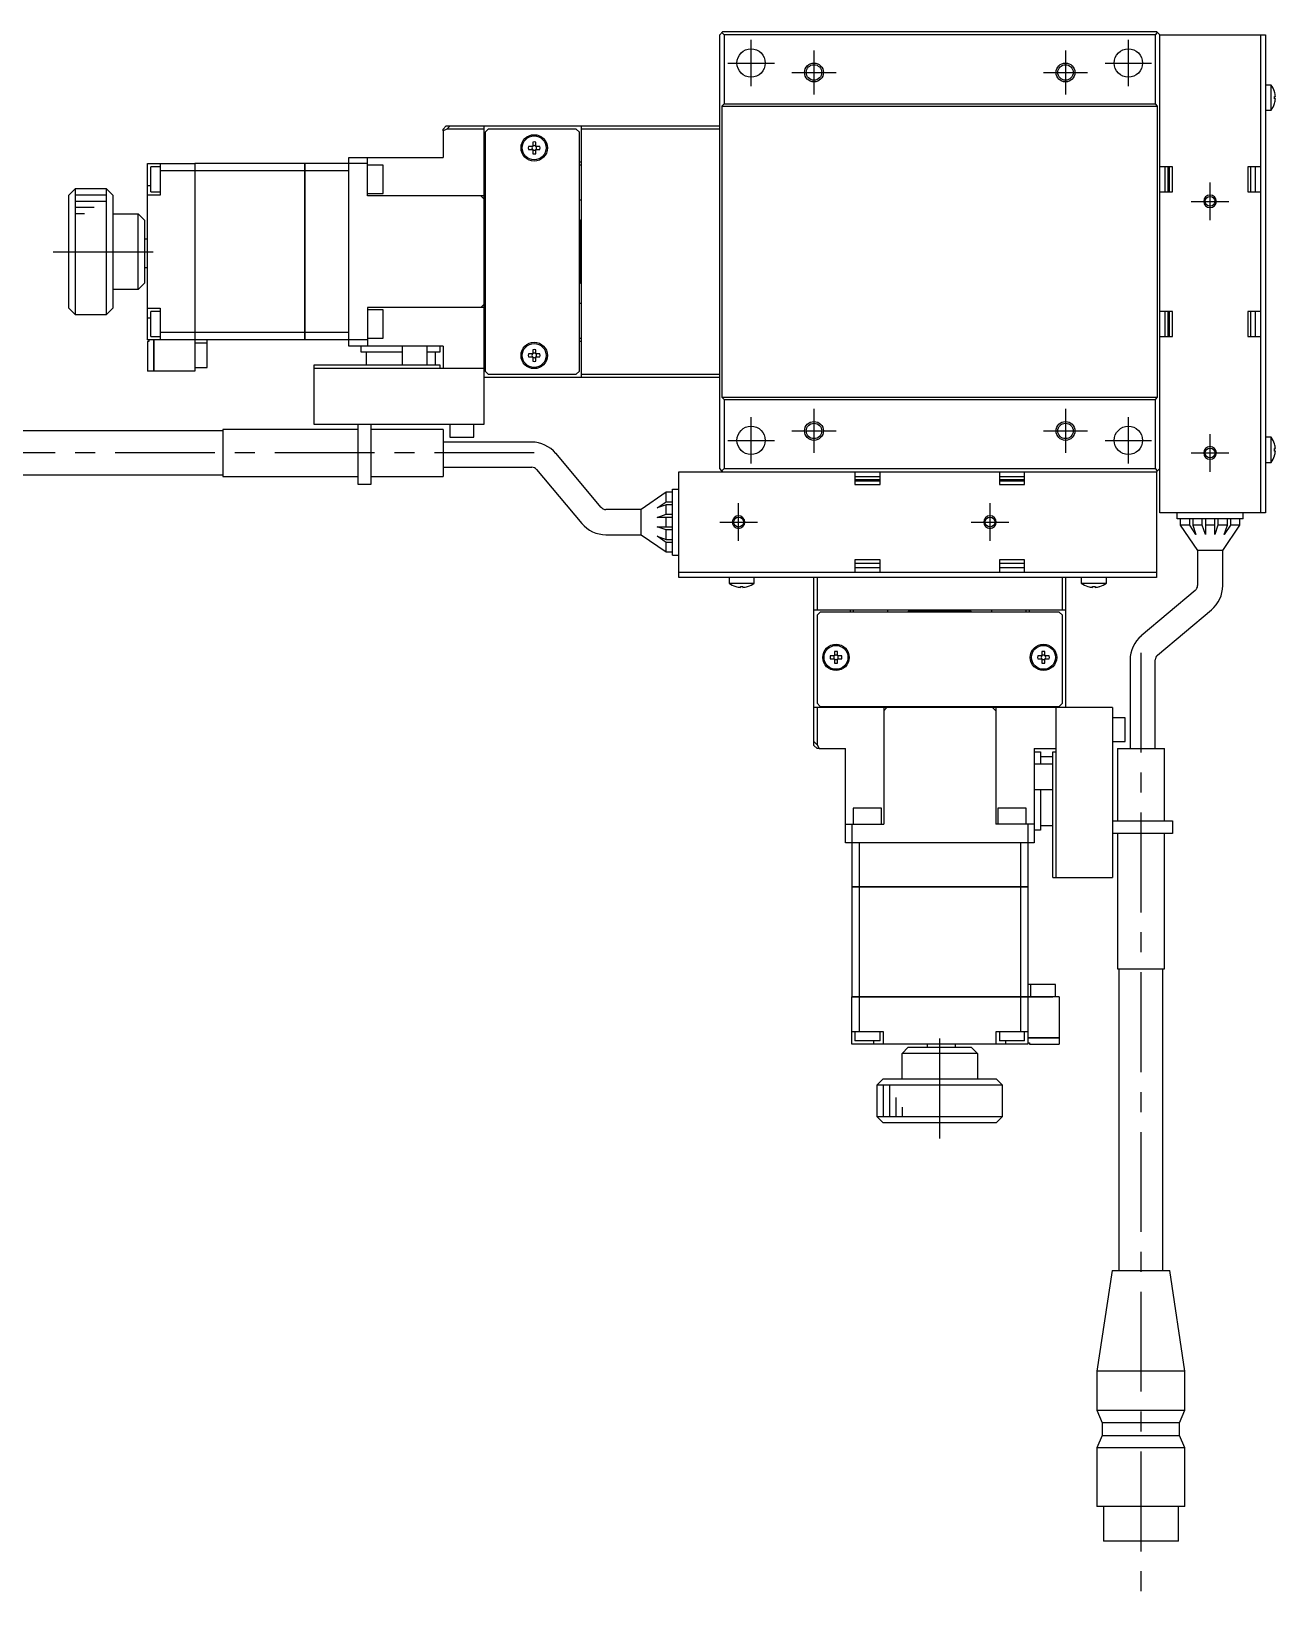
# Model space of a CAD drawing. Extents: x 0 to 718, y -8 to 403.
# Drawn here: x 520.2 to 718, y 76.5 to 327.6 of the extents above; entities that cross this region are included whole.
import ezdxf

# ---------------------------------------------------------------- set-up
doc = ezdxf.new("R2010")
doc.units = 0
doc.header["$LTSCALE"] = 0.5
doc.linetypes.add('CENTER', pattern=[50.8, 31.75, -6.35, 6.35, -6.35])
for name, color, linetype in [('MSM_CENTER', 1, 'CENTER'), ('MSM_CONTINUOUS', 7, 'CONTINUOUS'), ('MSM_NARROW', 5, 'CONTINUOUS')]:
    doc.layers.add(name, color=color, linetype=linetype)

msp = doc.modelspace()

# ---------------------------------------------------------------- linework, layer by layer
at = {"layer": 'MSM_CENTER'}
for p, q in [((634.65, 318.87), (634.65, 326.27)), ((644.65, 324.57), (644.65, 317.57)), ((684.65, 324.57), (684.65, 317.57)), ((694.65, 318.87), (694.65, 326.27)), ((630.95, 322.57), (638.35, 322.57)), ((690.95, 322.57), (698.35, 322.57)), ((641.15, 321.07), (648.15, 321.07)), ((681.15, 321.07), (688.15, 321.07)), ((707.65, 297.57), (707.65, 303.57)), ((704.65, 300.57), (710.65, 300.57)), ((523.65, 292.57), (541.65, 292.57)), ((634.65, 258.87), (634.65, 266.27)), ((644.65, 267.57), (644.65, 260.57)), ((684.65, 267.57), (684.65, 260.57)), ((694.65, 258.87), (694.65, 266.27)), ((641.15, 264.07), (648.15, 264.07)), ((681.15, 264.07), (688.15, 264.07)), ((630.95, 262.57), (638.35, 262.57)), ((690.95, 262.57), (698.35, 262.57)), ((707.65, 257.57), (707.65, 263.57)), ((600.17, 260.57), (449.69, 260.57)), ((704.65, 260.57), (710.65, 260.57)), ((632.65, 246.57), (632.65, 252.57)), ((672.65, 246.57), (672.65, 252.57)), ((629.65, 249.57), (635.65, 249.57)), ((669.65, 249.57), (675.65, 249.57)), ((696.65, 228.8), (696.65, 76.53)), ((664.65, 151.57), (664.65, 169.57))]:
    msp.add_line(p, q, dxfattribs=at)
at = {"layer": 'MSM_CONTINUOUS'}
for p, q in [((629.65, 327.07), (630.15, 327.57)), ((629.65, 258.07), (629.65, 327.07)), ((630, 327.42), (630.35, 327.07)), ((630.15, 327.57), (699.15, 327.57)), ((630.35, 327.07), (630.35, 316.07)), ((698.95, 327.07), (630.35, 327.07)), ((698.95, 327.07), (699.3, 327.42)), ((698.95, 316.07), (698.95, 327.07)), ((699.15, 327.57), (699.3, 327.42)), ((699.3, 327.42), (699.65, 327.07)), ((699.65, 327.07), (716.45, 327.07)), ((699.65, 251.07), (699.65, 327.07)), ((715.65, 327.07), (715.65, 251.07)), ((716.45, 327.07), (716.45, 251.07)), ((717.35, 319.07), (716.45, 319.07)), ((717.35, 315.07), (717.35, 319.07)), ((717.91, 318), (717.91, 318.02)), ((717.91, 317.27), (718.04, 317.27)), ((717.91, 316.87), (717.91, 317.27)), ((718.04, 316.87), (717.91, 316.87)), ((630.35, 316.07), (630, 315.72)), ((630, 315.72), (630, 269.42)), ((630, 315.72), (699.3, 315.72)), ((630.35, 316.07), (698.95, 316.07)), ((699.3, 315.72), (698.95, 316.07)), ((699.3, 269.42), (699.3, 315.72)), ((716.45, 315.07), (717.35, 315.07)), ((717.91, 316.12), (717.91, 316.14)), ((585.65, 312.07), (586.15, 312.57)), ((586.27, 312.07), (585.65, 311.76)), ((585.65, 311.76), (585.65, 312.07)), ((585.65, 311.76), (585.65, 307.57)), ((586.15, 312.57), (629.65, 312.57)), ((586.77, 312.57), (586.27, 312.07)), ((592.15, 312.07), (586.27, 312.07)), ((592.15, 312.57), (592.15, 265.07)), ((592.85, 312.07), (592.35, 311.57)), ((592.35, 311.57), (592.35, 273.57)), ((606.85, 312.07), (592.85, 312.07)), ((607.35, 311.57), (606.85, 312.07)), ((607.35, 273.57), (607.35, 311.57)), ((607.65, 272.57), (607.65, 312.57)), ((629.65, 312.07), (607.65, 312.07)), ((599.91, 309.31), (599.23, 309.31)), ((599.23, 308.83), (599.91, 308.83)), ((599.91, 309.99), (599.91, 309.31)), ((599.91, 308.83), (599.91, 308.15)), ((600.39, 309.31), (600.39, 309.99)), ((601.07, 309.31), (600.39, 309.31)), ((600.39, 308.15), (600.39, 308.83)), ((600.39, 308.83), (601.07, 308.83)), ((538.65, 278.57), (538.65, 306.57)), ((538.65, 306.57), (546.15, 306.57)), ((540.65, 306.57), (540.65, 301.57)), ((546.15, 306.57), (546.15, 273.57)), ((546.15, 306.56), (546.16, 306.56)), ((563.65, 306.57), (546.16, 306.57)), ((546.16, 306.57), (546.16, 274.57)), ((563.65, 278.57), (563.65, 306.57)), ((563.65, 306.56), (563.66, 306.56)), ((563.66, 306.57), (563.66, 278.57)), ((573.65, 306.57), (563.66, 306.57)), ((570.65, 307.57), (585.65, 307.57)), ((570.65, 277.57), (570.65, 307.57)), ((573.65, 301.47), (573.65, 307.57)), ((576.15, 306.32), (573.65, 306.32)), ((576.15, 301.82), (576.15, 306.32)), ((592.35, 306.82), (592.15, 306.82)), ((607.65, 306.82), (607.35, 306.82)), ((607.65, 306.32), (607.35, 306.32)), ((539.15, 302.07), (539.15, 306.07)), ((540.65, 306.07), (539.15, 306.07)), ((546.15, 305.41), (540.65, 305.41)), ((546.15, 305.41), (546.16, 305.41)), ((563.65, 305.41), (546.16, 305.41)), ((563.65, 305.41), (563.66, 305.41)), ((570.65, 305.41), (563.66, 305.41)), ((701.65, 306.07), (699.65, 306.07)), ((700.45, 306.07), (700.45, 302.07)), ((700.95, 306.07), (700.95, 302.07)), ((701.15, 306.07), (701.15, 302.07)), ((701.65, 302.07), (701.65, 306.07)), ((715.65, 306.07), (713.65, 306.07)), ((713.65, 306.07), (713.65, 302.07)), ((714.15, 302.07), (714.15, 306.07)), ((714.85, 302.07), (714.85, 306.07)), ((527.15, 302.57), (526.15, 301.57)), ((526.15, 283.57), (526.15, 301.57)), ((527.15, 302.57), (527.15, 282.57)), ((532.15, 302.57), (527.15, 302.57)), ((532.15, 282.57), (532.15, 302.57)), ((533.15, 301.57), (532.15, 302.57)), ((533.15, 301.57), (533.15, 283.57)), ((538.65, 303.07), (539.15, 303.07)), ((540.65, 301.57), (538.65, 301.57)), ((539.15, 302.07), (540.65, 302.07)), ((573.65, 301.82), (576.15, 301.82)), ((592.15, 301.47), (573.65, 301.47)), ((591.65, 301.47), (592.15, 300.97)), ((592.35, 302.57), (592.15, 302.57)), ((592.35, 301.57), (592.15, 301.57)), ((699.65, 302.07), (701.65, 302.07)), ((713.65, 302.07), (715.65, 302.07)), ((592.35, 300.07), (592.15, 300.07)), ((607.35, 300.82), (607.65, 300.82)), ((533.15, 298.57), (537.15, 298.57)), ((538.15, 297.57), (537.15, 298.57)), ((537.15, 286.57), (537.15, 298.57)), ((538.15, 297.57), (538.15, 287.57)), ((607.45, 297.57), (607.35, 297.57)), ((607.45, 287.57), (607.45, 297.57)), ((607.65, 297.37), (607.45, 297.57)), ((538.65, 294.57), (538.15, 294.57)), ((538.15, 290.07), (538.65, 290.07)), ((537.15, 286.57), (533.15, 286.57)), ((537.15, 286.57), (538.15, 287.57)), ((607.35, 287.57), (607.45, 287.57)), ((607.45, 287.57), (607.65, 287.77)), ((592.15, 284.17), (591.65, 283.67)), ((592.15, 285.07), (592.35, 285.07)), ((607.65, 284.32), (607.35, 284.32)), ((526.15, 283.57), (527.15, 282.57)), ((527.15, 282.57), (532.15, 282.57)), ((532.15, 282.57), (533.15, 283.57)), ((538.65, 283.57), (540.65, 283.57)), ((538.65, 282.07), (539.15, 282.07)), ((540.65, 283.07), (539.15, 283.07)), ((539.15, 279.07), (539.15, 283.07)), ((540.65, 283.57), (540.65, 278.57)), ((592.15, 283.67), (573.65, 283.67)), ((573.65, 283.67), (573.65, 277.57)), ((576.15, 283.32), (573.65, 283.32)), ((576.15, 278.82), (576.15, 283.32)), ((592.35, 283.57), (592.15, 283.57)), ((592.15, 282.57), (592.35, 282.57)), ((701.65, 283.07), (699.65, 283.07)), ((700.45, 283.07), (700.45, 279.07)), ((700.95, 283.07), (700.95, 279.07)), ((701.15, 283.07), (701.15, 279.07)), ((701.65, 279.07), (701.65, 283.07)), ((715.65, 283.07), (713.65, 283.07)), ((713.65, 283.07), (713.65, 279.07)), ((714.15, 279.07), (714.15, 283.07)), ((714.85, 279.07), (714.85, 283.07)), ((539.15, 279.07), (540.65, 279.07)), ((546.15, 279.72), (540.65, 279.72)), ((546.15, 279.73), (546.16, 279.73)), ((563.65, 279.72), (546.16, 279.72)), ((563.65, 279.73), (563.66, 279.73)), ((570.65, 279.72), (563.66, 279.72)), ((573.65, 278.82), (576.15, 278.82)), ((607.35, 278.82), (607.65, 278.82)), ((699.65, 279.07), (701.65, 279.07)), ((713.65, 279.07), (715.65, 279.07)), ((546.15, 278.57), (538.65, 278.57)), ((538.85, 278.27), (538.65, 278.27)), ((538.65, 278.27), (538.65, 273.57)), ((538.85, 278.57), (538.85, 278.27)), ((539.65, 273.57), (539.65, 278.57)), ((539.66, 278.57), (539.66, 273.57)), ((546.15, 278.58), (546.16, 278.58)), ((563.65, 278.57), (546.16, 278.57)), ((546.16, 278.07), (548.15, 278.07)), ((548.15, 274.17), (548.15, 278.57)), ((563.65, 278.58), (563.66, 278.58)), ((573.65, 278.57), (563.66, 278.57)), ((585.65, 277.57), (570.65, 277.57)), ((572.65, 276.57), (572.65, 277.57)), ((579.15, 276.57), (572.65, 276.57)), ((573.4, 276.57), (573.4, 274.57)), ((579.15, 277.57), (579.15, 274.57)), ((583.15, 274.57), (583.15, 277.57)), ((585.15, 276.57), (583.15, 276.57)), ((584.4, 276.57), (584.4, 274.57)), ((585.15, 277.57), (585.15, 276.57)), ((585.65, 277.57), (585.65, 274.07)), ((592.15, 278.32), (592.35, 278.32)), ((599.91, 276.31), (599.23, 276.31)), ((599.91, 276.99), (599.91, 276.31)), ((600.39, 276.31), (600.39, 276.99)), ((601.07, 276.31), (600.39, 276.31)), ((607.35, 278.32), (607.65, 278.32)), ((546.16, 274.57), (546.15, 274.57)), ((546.15, 274.17), (548.15, 274.17)), ((565.15, 265.07), (565.15, 274.57)), ((565.15, 274.57), (585.15, 274.57)), ((565.15, 274.07), (592.15, 274.07)), ((585.15, 274.57), (585.15, 274.07)), ((599.23, 275.83), (599.91, 275.83)), ((599.91, 275.83), (599.91, 275.15)), ((600.39, 275.83), (601.07, 275.83)), ((600.39, 275.15), (600.39, 275.83)), ((539.65, 273.57), (538.65, 273.57)), ((539.65, 273.58), (539.66, 273.58)), ((546.15, 273.57), (539.66, 273.57)), ((629.65, 272.57), (592.15, 272.57)), ((592.35, 273.57), (592.85, 273.07)), ((592.85, 273.07), (606.85, 273.07)), ((606.85, 273.07), (607.35, 273.57)), ((607.65, 273.07), (629.65, 273.07)), ((630, 269.42), (630.35, 269.07)), ((630, 269.42), (699.3, 269.42)), ((630.35, 269.07), (630.35, 258.07)), ((630.35, 269.07), (698.95, 269.07)), ((698.95, 269.07), (699.3, 269.42)), ((698.95, 258.07), (698.95, 269.07)), ((550.65, 264.07), (502.65, 264.07)), ((550.65, 264.32), (550.65, 256.82)), ((572.15, 264.32), (550.65, 264.32)), ((592.15, 265.07), (565.15, 265.07)), ((572.15, 255.57), (572.15, 265.07)), ((574.15, 265.07), (574.15, 255.57)), ((585.65, 264.32), (574.15, 264.32)), ((585.65, 264.32), (585.65, 256.82)), ((586.75, 265.07), (586.75, 263.07)), ((590.55, 263.07), (590.55, 265.07)), ((599.75, 262.29), (585.65, 262.29)), ((586.75, 263.07), (590.55, 263.07)), ((717.35, 263.07), (716.45, 263.07)), ((717.35, 259.07), (717.35, 263.07)), ((717.91, 262), (717.91, 262.02)), ((717.91, 261.27), (718.04, 261.27)), ((717.91, 260.87), (717.91, 261.27)), ((610.79, 251.92), (603.59, 260.51)), ((716.45, 259.07), (717.35, 259.07)), ((718.04, 260.87), (717.91, 260.87)), ((717.91, 260.12), (717.91, 260.14)), ((502.65, 257.07), (550.65, 257.07)), ((550.65, 256.82), (572.15, 256.82)), ((574.15, 256.82), (585.65, 256.82)), ((585.65, 258.29), (599.75, 258.29)), ((600.52, 257.93), (607.72, 249.35)), ((623.15, 240.77), (623.15, 257.57)), ((623.15, 257.57), (699.15, 257.57)), ((630, 257.72), (629.65, 258.07)), ((630.35, 258.07), (630, 257.72)), ((630.15, 257.57), (630, 257.72)), ((630.35, 258.07), (698.95, 258.07)), ((651.15, 257.57), (651.15, 255.57)), ((655.15, 256.77), (651.15, 256.77)), ((655.15, 256.27), (651.15, 256.27)), ((655.15, 256.07), (651.15, 256.07)), ((655.15, 255.57), (655.15, 257.57)), ((674.15, 257.57), (674.15, 255.57)), ((678.15, 256.77), (674.15, 256.77)), ((678.15, 256.27), (674.15, 256.27)), ((678.15, 256.07), (674.15, 256.07)), ((678.15, 255.57), (678.15, 257.57)), ((699.3, 257.72), (698.95, 258.07)), ((699.65, 258.07), (699.15, 257.57)), ((699.15, 257.57), (699.15, 240.77)), ((574.15, 255.57), (572.15, 255.57)), ((621.15, 254.32), (617.15, 251.57)), ((621.15, 252.82), (621.15, 254.32)), ((622.15, 254.32), (621.15, 254.32)), ((622.15, 244.32), (622.15, 254.82)), ((622.15, 254.82), (623.15, 254.82)), ((651.15, 255.57), (655.15, 255.57)), ((674.15, 255.57), (678.15, 255.57)), ((617.15, 251.57), (611.55, 251.57)), ((617.15, 247.57), (617.15, 251.57)), ((619.7, 251.82), (621.15, 252.82)), ((621.15, 252.32), (619.7, 251.82)), ((621.15, 252.82), (622.15, 252.82)), ((621.15, 250.82), (621.15, 252.32)), ((622.15, 252.32), (621.15, 252.32)), ((716.45, 251.07), (699.65, 251.07)), ((702.4, 250.07), (702.4, 251.07)), ((712.9, 250.07), (712.9, 251.07)), ((619.7, 250.32), (621.15, 250.82)), ((622.15, 250.32), (619.7, 250.32)), ((619.7, 248.82), (622.15, 248.82)), ((621.15, 248.32), (619.7, 248.82)), ((621.15, 250.82), (622.15, 250.82)), ((621.15, 248.82), (621.15, 250.32)), ((712.9, 250.07), (702.4, 250.07)), ((702.9, 250.07), (702.9, 249.07)), ((704.4, 249.07), (702.9, 249.07)), ((702.9, 249.07), (705.65, 245.07)), ((704.4, 249.07), (704.4, 250.07)), ((705.4, 247.61), (704.4, 249.07)), ((704.9, 250.07), (704.9, 249.07)), ((706.4, 249.07), (704.9, 249.07)), ((704.9, 249.07), (705.4, 247.61)), ((706.4, 249.07), (706.4, 250.07)), ((706.9, 247.61), (706.4, 249.07)), ((706.9, 250.07), (706.9, 247.61)), ((708.4, 249.07), (706.9, 249.07)), ((708.4, 247.61), (708.4, 250.07)), ((708.9, 249.07), (708.4, 247.61)), ((708.9, 250.07), (708.9, 249.07)), ((710.4, 249.07), (708.9, 249.07)), ((709.65, 245.07), (712.4, 249.07)), ((709.9, 247.61), (710.4, 249.07)), ((710.9, 249.07), (709.9, 247.61)), ((710.4, 249.07), (710.4, 250.07)), ((710.9, 250.07), (710.9, 249.07)), ((712.4, 249.07), (710.9, 249.07)), ((712.4, 249.07), (712.4, 250.07)), ((611.55, 247.57), (617.15, 247.57)), ((617.15, 247.57), (621.15, 244.82)), ((619.7, 247.32), (621.15, 246.82)), ((621.15, 246.32), (619.7, 247.32)), ((621.15, 246.82), (621.15, 248.32)), ((622.15, 248.32), (621.15, 248.32)), ((621.15, 246.82), (622.15, 246.82)), ((621.15, 244.82), (621.15, 246.32)), ((622.15, 246.32), (621.15, 246.32)), ((621.15, 244.82), (622.15, 244.82)), ((622.15, 244.32), (623.15, 244.32)), ((651.15, 243.57), (651.15, 241.57)), ((655.15, 243.57), (651.15, 243.57)), ((655.15, 241.57), (655.15, 243.57)), ((678.15, 243.57), (674.15, 243.57)), ((674.15, 243.57), (674.15, 241.57)), ((678.15, 241.57), (678.15, 243.57)), ((709.65, 245.07), (705.65, 245.07)), ((705.65, 245.07), (705.65, 239.47)), ((709.65, 239.47), (709.65, 245.07)), ((699.15, 241.57), (623.15, 241.57)), ((651.15, 243.07), (655.15, 243.07)), ((651.15, 242.37), (655.15, 242.37)), ((674.15, 243.07), (678.15, 243.07)), ((674.15, 242.37), (678.15, 242.37)), ((699.15, 240.77), (623.15, 240.77)), ((631.15, 240.77), (631.15, 239.87)), ((631.15, 239.87), (635.15, 239.87)), ((632.2, 239.31), (632.22, 239.31)), ((632.95, 239.31), (633.35, 239.31)), ((632.95, 239.18), (632.95, 239.31)), ((633.35, 239.31), (633.35, 239.18)), ((634.08, 239.31), (634.1, 239.31)), ((635.15, 239.87), (635.15, 240.77)), ((644.65, 214.07), (644.65, 240.77)), ((645.15, 240.77), (645.15, 235.57)), ((684.15, 235.57), (684.15, 240.77)), ((684.65, 240.77), (684.65, 220.07)), ((687.15, 240.77), (687.15, 239.87)), ((687.15, 239.87), (691.15, 239.87)), ((688.2, 239.31), (688.22, 239.31)), ((688.95, 239.31), (689.35, 239.31)), ((688.95, 239.18), (688.95, 239.31)), ((689.35, 239.31), (689.35, 239.18)), ((690.08, 239.31), (690.1, 239.31)), ((691.15, 239.87), (691.15, 240.77)), ((705.3, 238.7), (696.71, 231.5)), ((684.65, 235.57), (644.65, 235.57)), ((645.65, 235.27), (645.15, 234.77)), ((645.15, 234.77), (645.15, 220.77)), ((683.65, 235.27), (645.65, 235.27)), ((650.4, 235.57), (650.4, 235.27)), ((650.9, 235.57), (650.9, 235.27)), ((656.4, 235.27), (656.4, 235.57)), ((659.85, 235.57), (659.65, 235.37)), ((669.65, 235.37), (659.65, 235.37)), ((659.65, 235.37), (659.65, 235.27)), ((669.65, 235.37), (669.45, 235.57)), ((669.65, 235.27), (669.65, 235.37)), ((672.9, 235.57), (672.9, 235.27)), ((678.4, 235.27), (678.4, 235.57)), ((678.9, 235.27), (678.9, 235.57)), ((684.15, 234.77), (683.65, 235.27)), ((684.15, 220.77), (684.15, 234.77)), ((699.29, 228.43), (707.87, 235.64)), ((647.91, 228.99), (647.91, 228.31)), ((648.39, 228.31), (648.39, 228.99)), ((680.91, 228.99), (680.91, 228.31)), ((681.39, 228.31), (681.39, 228.99)), ((647.91, 228.31), (647.23, 228.31)), ((647.23, 227.83), (647.91, 227.83)), ((647.91, 227.83), (647.91, 227.15)), ((649.07, 228.31), (648.39, 228.31)), ((648.39, 227.15), (648.39, 227.83)), ((648.39, 227.83), (649.07, 227.83)), ((680.91, 228.31), (680.23, 228.31)), ((680.23, 227.83), (680.91, 227.83)), ((680.91, 227.83), (680.91, 227.15)), ((682.07, 228.31), (681.39, 228.31)), ((681.39, 227.15), (681.39, 227.83)), ((681.39, 227.83), (682.07, 227.83)), ((694.93, 227.67), (694.93, 213.57)), ((698.93, 213.57), (698.93, 227.67)), ((692.15, 220.07), (644.65, 220.07)), ((645.15, 220.77), (645.65, 220.27)), ((645.15, 220.07), (645.15, 214.18)), ((645.65, 220.27), (683.65, 220.27)), ((650.4, 220.27), (650.4, 220.07)), ((654.65, 220.27), (654.65, 220.07)), ((655.65, 220.27), (655.65, 220.07)), ((655.75, 220.07), (655.75, 201.57)), ((655.75, 219.57), (656.25, 220.07)), ((657.15, 220.27), (657.15, 220.07)), ((672.15, 220.07), (672.15, 220.27)), ((673.05, 220.07), (673.55, 219.57)), ((673.55, 220.07), (673.55, 201.57)), ((673.65, 220.27), (673.65, 220.07)), ((674.65, 220.07), (674.65, 220.27)), ((678.9, 220.07), (678.9, 220.27)), ((683.15, 193.07), (683.15, 220.07)), ((683.65, 220.27), (684.15, 220.77)), ((692.15, 220.07), (692.15, 193.07)), ((694.15, 218.47), (692.15, 218.47)), ((694.15, 214.67), (694.15, 218.47)), ((644.65, 214.68), (645.15, 214.18)), ((645.15, 213.57), (644.65, 214.07)), ((645.15, 214.18), (645.46, 213.57)), ((645.46, 213.57), (645.15, 213.57)), ((645.46, 213.57), (649.65, 213.57)), ((649.65, 198.57), (649.65, 213.57)), ((679.65, 213.57), (679.65, 198.57)), ((679.65, 213.57), (683.15, 213.57)), ((692.15, 214.67), (694.15, 214.67)), ((692.9, 213.57), (700.4, 213.57)), ((692.9, 213.57), (692.9, 202.07)), ((700.4, 202.07), (700.4, 213.57)), ((679.65, 213.07), (680.65, 213.07)), ((682.65, 211.07), (679.65, 211.07)), ((680.65, 213.07), (680.65, 211.07)), ((680.65, 212.32), (682.65, 212.32)), ((682.65, 213.07), (683.15, 213.07)), ((682.65, 193.07), (682.65, 213.07)), ((679.65, 207.07), (682.65, 207.07)), ((680.65, 207.07), (680.65, 200.57)), ((655.4, 204.07), (650.9, 204.07)), ((650.9, 204.07), (650.9, 201.57)), ((655.4, 201.57), (655.4, 204.07)), ((678.4, 204.07), (673.9, 204.07)), ((673.9, 204.07), (673.9, 201.57)), ((678.4, 201.57), (678.4, 204.07)), ((649.65, 201.57), (655.75, 201.57)), ((650.65, 201.57), (650.65, 191.58)), ((679.65, 201.57), (673.55, 201.57)), ((678.65, 201.57), (678.65, 191.58)), ((680.65, 201.32), (682.65, 201.32)), ((692.15, 202.07), (701.65, 202.07)), ((701.65, 202.07), (701.65, 200.07)), ((679.65, 198.57), (649.65, 198.57)), ((651.81, 198.57), (651.81, 191.58)), ((677.5, 198.57), (677.5, 191.58)), ((680.65, 200.57), (679.65, 200.57)), ((701.65, 200.07), (692.15, 200.07)), ((692.9, 200.07), (692.9, 178.57)), ((700.4, 178.57), (700.4, 200.07)), ((650.65, 191.58), (678.65, 191.58)), ((650.65, 191.57), (650.65, 174.08)), ((678.65, 191.57), (650.65, 191.57)), ((650.66, 191.57), (650.66, 191.58)), ((651.81, 191.57), (651.81, 191.58)), ((651.81, 191.57), (651.81, 174.08)), ((677.49, 191.57), (677.49, 191.58)), ((677.5, 191.57), (677.5, 174.08)), ((678.64, 191.57), (678.64, 191.58)), ((678.65, 191.57), (678.65, 174.08)), ((682.65, 193.07), (692.15, 193.07)), ((692.9, 178.57), (700.4, 178.57)), ((693.15, 178.57), (693.15, 130.57)), ((700.15, 130.57), (700.15, 178.57)), ((683.05, 176.07), (678.65, 176.07)), ((679.15, 174.08), (679.15, 176.07)), ((683.05, 174.07), (683.05, 176.07)), ((650.65, 174.08), (682.65, 174.08)), ((683.65, 174.07), (650.65, 174.07)), ((650.65, 166.57), (650.65, 174.07)), ((650.66, 174.07), (650.66, 174.08)), ((651.81, 174.07), (651.81, 174.08)), ((651.81, 174.07), (651.81, 168.57)), ((677.49, 174.07), (677.49, 174.08)), ((677.5, 174.07), (677.5, 168.57)), ((678.64, 174.07), (678.64, 174.08)), ((678.65, 174.07), (678.65, 166.57)), ((682.65, 174.08), (682.65, 174.07)), ((683.65, 174.07), (683.65, 167.58)), ((650.65, 168.57), (655.65, 168.57)), ((651.15, 168.57), (651.15, 167.07)), ((655.15, 167.07), (655.15, 168.57)), ((655.65, 168.57), (655.65, 166.57)), ((673.65, 168.57), (678.65, 168.57)), ((673.65, 166.57), (673.65, 168.57)), ((674.15, 168.57), (674.15, 167.07)), ((678.15, 167.07), (678.15, 168.57)), ((678.65, 166.57), (650.65, 166.57)), ((655.15, 167.07), (651.15, 167.07)), ((654.15, 166.57), (654.15, 167.07)), ((659.65, 166.07), (658.65, 165.07)), ((659.65, 166.07), (669.65, 166.07)), ((662.65, 166.57), (662.65, 166.07)), ((667.15, 166.07), (667.15, 166.57)), ((670.65, 165.07), (669.65, 166.07)), ((678.15, 167.07), (674.15, 167.07)), ((675.15, 166.57), (675.15, 167.07)), ((678.65, 167.58), (683.65, 167.58)), ((683.65, 167.57), (678.65, 167.57)), ((678.65, 166.77), (678.95, 166.77)), ((678.95, 166.77), (678.95, 166.57)), ((678.95, 166.57), (683.65, 166.57)), ((683.64, 167.57), (683.64, 167.58)), ((683.65, 167.57), (683.65, 166.57)), ((670.65, 165.07), (658.65, 165.07)), ((658.65, 161.07), (658.65, 165.07)), ((670.65, 165.07), (670.65, 161.07)), ((655.65, 161.07), (654.65, 160.07)), ((655.65, 161.07), (673.65, 161.07)), ((674.65, 160.07), (673.65, 161.07)), ((674.65, 160.07), (654.65, 160.07)), ((654.65, 160.07), (654.65, 155.07)), ((674.65, 155.07), (674.65, 160.07)), ((654.65, 155.07), (674.65, 155.07)), ((654.65, 155.07), (655.65, 154.07)), ((673.65, 154.07), (655.65, 154.07)), ((673.65, 154.07), (674.65, 155.07)), ((692.08, 130.57), (689.65, 114.57)), ((692.08, 130.57), (701.22, 130.57)), ((703.65, 114.57), (701.22, 130.57)), ((703.65, 114.57), (689.65, 114.57)), ((689.65, 114.57), (689.65, 108.37)), ((703.65, 108.37), (703.65, 114.57)), ((689.65, 108.37), (703.65, 108.37)), ((689.65, 108.37), (690.5, 106.37)), ((702.8, 106.37), (703.65, 108.37)), ((702.8, 106.37), (690.5, 106.37)), ((690.5, 106.37), (690.5, 104.37)), ((702.8, 104.37), (702.8, 106.37)), ((690.5, 104.37), (689.65, 102.37)), ((690.5, 104.37), (702.8, 104.37)), ((703.65, 102.37), (702.8, 104.37)), ((703.65, 102.37), (689.65, 102.37)), ((689.65, 102.37), (689.65, 93.07)), ((703.65, 93.07), (703.65, 102.37)), ((703.65, 93.07), (689.65, 93.07)), ((690.7, 93.07), (690.7, 87.57)), ((702.6, 87.57), (702.6, 93.07)), ((702.6, 87.57), (690.7, 87.57))]:
    msp.add_line(p, q, dxfattribs=at)
for centre, radius in [((634.65, 322.57), 2.25), ((694.65, 322.57), 2.25), ((644.65, 321.07), 1.23), ((684.65, 321.07), 1.23), ((600.15, 309.07), 2.1), ((600.15, 309.07), 1.9), ((707.65, 300.57), 0.783), ((600.15, 276.07), 2.1), ((600.15, 276.07), 1.9), ((634.65, 262.57), 2.25), ((644.65, 264.07), 1.23), ((684.65, 264.07), 1.23), ((694.65, 262.57), 2.25), ((707.65, 260.57), 0.783), ((632.65, 249.57), 0.783), ((672.65, 249.57), 0.783), ((648.15, 228.07), 2.1), ((648.15, 228.07), 1.9), ((681.15, 228.07), 2.1), ((681.15, 228.07), 1.9)]:
    msp.add_circle(centre, radius, dxfattribs=at)
for centre, radius, start, end in [((714.85, 317.07), 3.2, 17.27, 38.6822), ((714.85, 317.07), 3.19, 3.5904, 16.9053), ((714.85, 317.07), 3.19, 343.0947, 356.4097), ((714.85, 317.07), 3.2, 321.3178, 342.73), ((600.15, 309.07), 0.95, 165.3667, 194.6333), ((600.15, 309.07), 0.365, 138.8496, 221.1504), ((600.15, 309.07), 0.95, 75.3667, 104.6333), ((600.15, 309.07), 0.365, 48.8496, 131.1504), ((600.15, 309.07), 0.365, 228.8496, 311.1504), ((600.15, 309.07), 0.365, 318.8496, 41.1504), ((600.15, 309.07), 0.95, 345.3667, 14.6333), ((600.15, 309.07), 0.95, 255.3667, 284.6333), ((600.15, 276.07), 0.95, 165.3667, 194.6333), ((600.15, 276.07), 0.365, 138.8496, 221.1504), ((600.15, 276.07), 0.95, 75.3667, 104.6333), ((600.15, 276.07), 0.365, 48.8496, 131.1504), ((600.15, 276.07), 0.365, 318.8496, 41.1504), ((600.15, 276.07), 0.95, 345.3667, 14.6333), ((600.15, 276.07), 0.365, 228.8496, 311.1504), ((600.15, 276.07), 0.95, 255.3667, 284.6333), ((599.75, 257.29), 5, 40, 90), ((714.85, 261.07), 3.2, 17.27, 38.6822), ((714.85, 261.07), 3.19, 3.5904, 16.9053), ((714.85, 261.07), 3.2, 321.3178, 342.73), ((714.85, 261.07), 3.19, 343.0947, 356.4097), ((599.75, 257.29), 1, 40, 90), ((611.55, 252.57), 1, 220, 270), ((611.55, 252.57), 5, 220, 270), ((633.15, 242.37), 3.2, 231.3178, 252.73), ((633.15, 242.37), 3.19, 253.0947, 266.4097), ((633.15, 242.37), 3.19, 273.5903, 286.9053), ((633.15, 242.37), 3.2, 287.27, 308.6822), ((689.15, 242.37), 3.2, 231.3178, 252.73), ((689.15, 242.37), 3.19, 253.0947, 266.4097), ((689.15, 242.37), 3.19, 273.5903, 286.9053), ((689.15, 242.37), 3.2, 287.27, 308.6822), ((704.65, 239.47), 1, 310, 0), ((704.65, 239.47), 5, 310, 0), ((699.93, 227.67), 5, 130, 180), ((648.15, 228.07), 0.95, 75.3667, 104.6333), ((681.15, 228.07), 0.95, 75.3667, 104.6333), ((648.15, 228.07), 0.95, 165.3667, 194.6333), ((648.15, 228.07), 0.365, 138.8496, 221.1504), ((648.15, 228.07), 0.365, 48.8496, 131.1504), ((648.15, 228.07), 0.365, 228.8496, 311.1504), ((648.15, 228.07), 0.95, 255.3667, 284.6333), ((648.15, 228.07), 0.365, 318.8496, 41.1504), ((648.15, 228.07), 0.95, 345.3667, 14.6333), ((681.15, 228.07), 0.95, 165.3667, 194.6333), ((681.15, 228.07), 0.365, 138.8496, 221.1504), ((681.15, 228.07), 0.365, 48.8496, 131.1504), ((681.15, 228.07), 0.365, 228.8496, 311.1504), ((681.15, 228.07), 0.95, 255.3667, 284.6333), ((681.15, 228.07), 0.365, 318.8496, 41.1504), ((681.15, 228.07), 0.95, 345.3667, 14.6333), ((699.93, 227.67), 1, 130, 180)]:
    msp.add_arc(centre, radius, start, end, dxfattribs=at)
at = {"layer": 'MSM_NARROW'}
for p, q in [((532.15, 301.57), (527.15, 301.57)), ((532.15, 300.57), (527.15, 300.57)), ((530.15, 299.57), (527.15, 299.57)), ((528.65, 298.57), (527.15, 298.57)), ((655.65, 160.07), (655.65, 155.07)), ((656.65, 160.07), (656.65, 155.07)), ((657.65, 158.07), (657.65, 155.07)), ((658.65, 156.57), (658.65, 155.07))]:
    msp.add_line(p, q, dxfattribs=at)
for centre in [(644.65, 321.07), (684.65, 321.07), (644.65, 264.07), (684.65, 264.07)]:
    msp.add_circle(centre, 1.5, dxfattribs=at)
at = {"layer": 'MSM_NARROW', "extrusion": (0, 0, -1)}
for centre in [(-707.65, 300.57), (-707.65, 260.57), (-632.65, 249.57), (-672.65, 249.57)]:
    msp.add_circle(centre, 1, dxfattribs=at)

doc.saveas('drawing.dxf')
